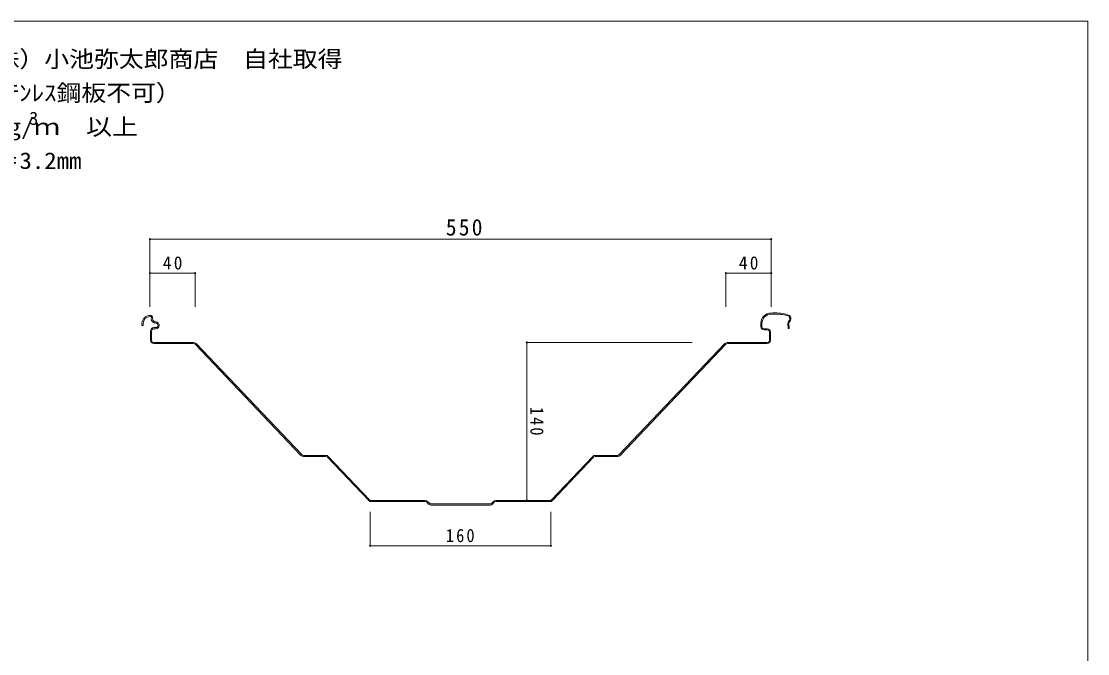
# Model space of a CAD drawing. Units: millimetres, scale not verified. Extents: x -1135 to 443, y -817 to 1523.
# Drawn here: x -501 to 443, y -257 to 303 of the extents above; entities that cross this region are included whole.
import ezdxf
from ezdxf.enums import TextEntityAlignment as Align

# ---------------------------------------------------------------- set-up
doc = ezdxf.new("R2010")
doc.units = ezdxf.units.MM
doc.header["$LTSCALE"] = 2
doc.header["$PDMODE"] = 32
doc.header["$PDSIZE"] = 1
doc.layers.add('0-1', color=3, linetype='Continuous', lineweight=18)
doc.styles.add('ＭＳ ゴシック', font='')
doc.styles.get('ＭＳ ゴシック').set_extended_font_data('MS Gothic')

msp = doc.modelspace()

# ---------------------------------------------------------------- linework, layer by layer
at = {"layer": '0-1', "color": 2}
for p in [(-1134.243, 302.641), (442.646, -817.366)]:
    msp.add_line(p, (442.646, 302.641), dxfattribs=at)
at = {"layer": '0-1', "color": 4, "lineweight": 9}
for p, q in [((-387.605, 109.687), (-387.605, 49.687)), ((-387.605, 79.687), (-347.605, 79.687)), ((-347.605, 79.687), (-347.605, 49.687)), ((122.395, 79.687), (122.395, 49.687)), ((122.395, 79.687), (162.394, 79.687)), ((-53.943, -121.733), (-53.943, 18.266)), ((92.395, 18.266), (-53.943, 18.266)), ((-192.605, -161.733), (-192.605, -131.733)), ((-32.605, -161.733), (-32.605, -131.733)), ((-32.605, -161.733), (-192.605, -161.733))]:
    msp.add_line(p, q, dxfattribs=at)
at = {"layer": '0-1', "color": 7}
for p, q in [((-387.544, 42.266), (-387.22, 42.276)), ((-387.46, 41.269), (-387.247, 41.276)), ((-386.341, 40.1), (-386.405, 39.385)), ((-385.357, 39.922), (-385.405, 39.385)), ((175.488, 43.315), (178.758, 42.14)), ((-394.705, 35.186), (-394.705, 33.187)), ((-394.705, 33.187), (-393.706, 33.187)), ((-393.706, 35.125), (-393.706, 33.187)), ((-387.106, 20.266), (-387.106, 28.387)), ((-386.106, 28.387), (-386.106, 20.266)), ((-384.106, 31.387), (-382.405, 31.387)), ((-382.405, 30.386), (-384.106, 30.386)), ((153.296, 32.367), (153.296, 35.167)), ((154.296, 32.367), (154.296, 35.167)), ((158.895, 30.367), (156.295, 30.367)), ((158.895, 29.367), (156.295, 29.367)), ((177.203, 34.86), (177.423, 30.544)), ((160.895, 20.266), (160.895, 27.368)), ((161.894, 20.266), (161.894, 27.368)), ((-384.106, 18.266), (-348.893, 18.266)), ((-348.893, 17.267), (-384.106, 17.267)), ((-347.443, 16.644), (-253.922, -81.8)), ((-253.197, -81.111), (-346.718, 17.332)), ((27.986, -81.111), (121.507, 17.332)), ((122.233, 16.644), (28.711, -81.8)), ((158.896, 18.266), (123.682, 18.266)), ((123.682, 17.267), (158.896, 17.267)), ((-251.747, -81.734), (-231.893, -81.734)), ((-231.893, -82.733), (-251.747, -82.733)), ((-230.443, -83.356), (-193.922, -121.8)), ((-193.197, -121.111), (-229.718, -82.667)), ((-32.014, -121.111), (4.507, -82.667)), ((5.233, -83.356), (-31.289, -121.8)), ((26.536, -81.734), (6.683, -81.734)), ((6.683, -82.733), (26.536, -82.733)), ((-191.747, -121.733), (-143.848, -121.733)), ((-143.848, -122.733), (-191.747, -122.733)), ((-140.191, -124.148), (-141.727, -122.612)), ((-85.019, -124.148), (-83.484, -122.612)), ((-33.464, -121.733), (-81.363, -121.733)), ((-81.363, -122.733), (-33.464, -122.733)), ((-142.434, -123.319), (-140.898, -124.855)), ((-138.777, -124.733), (-112.605, -124.733)), ((-138.777, -125.734), (-112.605, -125.734)), ((-86.434, -124.733), (-112.605, -124.733)), ((-86.434, -125.734), (-112.605, -125.734)), ((-82.777, -123.319), (-84.313, -124.855))]:
    msp.add_line(p, q, dxfattribs=at)
at = {"layer": '0-1', "color": 4, "lineweight": 9}
msp.add_lwpolyline([(-387.605, 109.687), (162.394, 109.687), (162.394, 49.687)], dxfattribs=at)
at = {"layer": '0-1', "color": 7}
for points in [[(175.267, 42.339), (177.985, 41.494), (178.487, 40.904)], [(178.202, 34.912), (178.422, 30.594), (177.423, 30.544)]]:
    msp.add_lwpolyline(points, dxfattribs=at)
for centre, radius, start, end in [((-387.166, 34.724), 7.552, 92.8709, 176.48582), ((-387.166, 34.724), 6.552, 92.57373, 176.48582), ((-387.325, 40.279), 1, 349.72002, 85.51126), ((-387.325, 40.279), 2, 349.72002, 86.98788), ((-382.405, 39.385), 4, 180, 270), ((-382.405, 39.385), 4, 180, 270), ((-382.405, 39.385), 4, 180, 270), ((-382.405, 39.385), 4, 180, 270), ((-382.405, 39.385), 3, 180, 270), ((162.395, 35.167), 9.099, 90.00374, 180), ((162.395, 35.167), 8.1, 90.00421, 180), ((165.8, 0.58), 43.819, 77.22717, 94.45737), ((165.8, 0.58), 42.819, 77.22719, 94.45737), ((175.972, 39.27), 3, 314.79982, 33.01198), ((175.972, 39.27), 4, 33.01198, 45.8512), ((175.972, 39.27), 4, 314.79982, 33.01198), ((-384.106, 28.387), 3, 90, 180), ((-384.106, 28.387), 2, 90, 180), ((-382.405, 33.386), 3, 0, 90), ((-382.405, 33.386), 2, 0, 90), ((-382.405, 33.386), 2, 270, 0), ((-382.405, 33.386), 3, 270, 0), ((-382.405, 33.386), 3, 0, 14.83511), ((156.295, 32.367), 3, 180, 270), ((156.295, 32.367), 2, 180, 270), ((158.895, 27.368), 3, 0, 90), ((158.895, 27.368), 2, 0, 90), ((180.2, 35.013), 3, 134.79982, 182.91222), ((180.2, 35.013), 2, 134.79982, 182.91222), ((-384.106, 20.266), 3, 180, 270), ((-384.106, 20.266), 2, 180, 270), ((158.896, 20.266), 3, 270, 0), ((158.896, 20.266), 2, 270, 0), ((-348.893, 15.266), 3, 43.53128, 90), ((-348.893, 15.266), 2, 43.53128, 90), ((123.682, 15.266), 3, 90, 136.46872), ((123.682, 15.266), 2, 90, 136.46872), ((-251.747, -79.733), 3, 223.53134, 270), ((-251.747, -79.733), 2, 223.53134, 270), ((-231.893, -84.733), 3, 43.53122, 90), ((-231.893, -84.733), 2, 43.53122, 90), ((6.683, -84.733), 3, 90, 136.46878), ((6.683, -84.733), 2, 90, 136.46878), ((26.536, -79.733), 2, 270, 316.46866), ((26.536, -79.733), 3, 270, 316.46866), ((-191.747, -119.734), 3, 223.53122, 270), ((-191.747, -119.734), 2, 223.53122, 270), ((-143.848, -124.733), 3, 45.00024, 90), ((-143.848, -124.733), 2, 45.00024, 90), ((-81.363, -124.733), 3, 90, 134.99976), ((-81.363, -124.733), 2, 90, 134.99976), ((-33.464, -119.734), 2, 270, 316.46878), ((-33.464, -119.734), 3, 270, 316.46878), ((-138.777, -122.733), 3, 225.00024, 270), ((-138.777, -122.733), 2, 225.00024, 270), ((-86.434, -122.733), 2, 270, 314.99976), ((-86.434, -122.733), 3, 270, 314.99976)]:
    msp.add_arc(centre, radius, start, end, dxfattribs=at)
at = {"layer": '0-1'}
for p in [(-387.605, 109.687), (162.394, 109.687), (-387.605, 79.687), (-347.605, 79.687), (122.395, 79.687), (162.394, 79.687), (-53.943, 18.266), (-53.943, -121.733), (-192.605, -161.733), (-32.605, -161.733)]:
    msp.add_point(p, dxfattribs=at)

# ---------------------------------------------------------------- texts
at = {"layer": '0-1', "color": 2, "style": 'ＭＳ ゴシック'}
for s, width, p in [('屋根３０分耐火認定\u3000ＦＰ０３０ＲＦ-０３３４ ：（株）小池弥太郎商店\u3000自社取得', 1.1, (-1052.96, 257.537)), ('上葺材：０.８～１.２mm＋下葺材：０.６～１.２mm（ｽﾃﾝﾚｽ鋼板不可）', 1.1, (-1052.96, 227.537)), ('断熱材：グラスウールt=100mm又はt=50mm×2層\u300010kg/ｍ\u3000以上', 1.15, (-1052.96, 197.536)), ('最大梁間：４０００ｍｍ以下\u3000下葺タイトフレームｔ＝3.2mm', 1.1, (-1052.96, 167.536))]:
    msp.add_text(s, height=14.66, dxfattribs=dict(at, width=width)).set_placement(p, align=Align.BOTTOM_LEFT)
msp.add_text('3', height=11.73, dxfattribs=at).set_placement((-494.422, 207.377), align=Align.BOTTOM_LEFT)
at = {"layer": '0-1', "color": 2, "attachment_point": 7, "style": 'ＭＳ ゴシック'}
for s, insert, char_height in [('\\T1.21;\\W0.95;550', (-125.605, 112.687), 14.66), ('\\T1.27;\\W0.95;40', (-376.105, 82.686), 11.73), ('\\T1.27;\\W0.95;40', (133.894, 82.686), 11.73), ('\\T1.27;\\W0.9;160', (-125.605, -158.733), 11.73)]:
    msp.add_mtext(s, dxfattribs=dict(at, insert=insert, char_height=char_height))
at = {"layer": '0-1', "color": 2, "insert": (-50.943, -38.733), "char_height": 11.73, "attachment_point": 7, "rotation": 270, "style": 'ＭＳ ゴシック'}
msp.add_mtext('\\T1.27;\\W0.9;140', dxfattribs=at)

doc.saveas('drawing.dxf')
